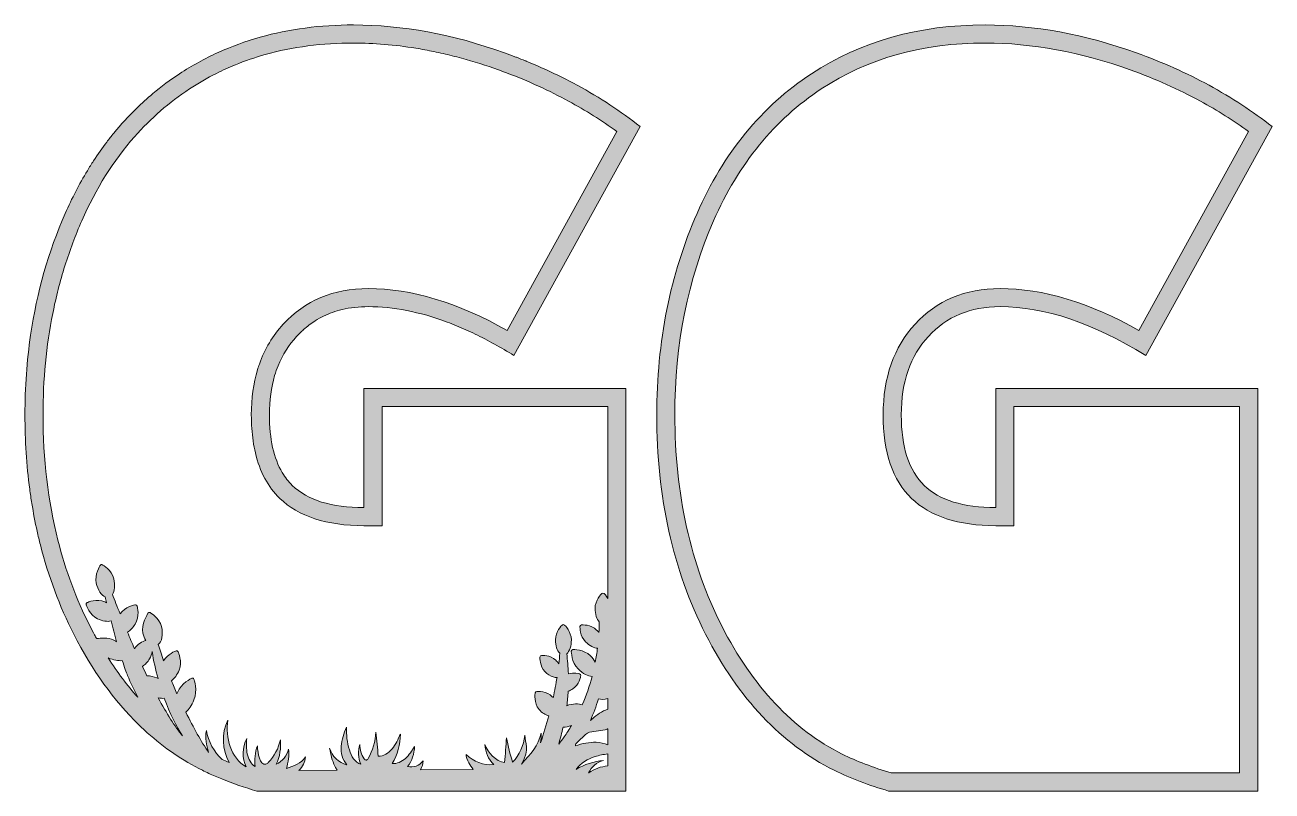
# Model space of a CAD drawing. Header units: millimetres. Extents: x 16 to 686, y -297 to -25.
# Drawn here: x 128.5 to 335.3, y -151.7 to -24.7 of the extents above; entities that cross this region are included whole.
import ezdxf

# ---------------------------------------------------------------- set-up
doc = ezdxf.new("R2010")
doc.units = ezdxf.units.MM
doc.header["$MEASUREMENT"] = 0
doc.layers.add('Layer 10', color=7, linetype='Continuous')
doc.layers.add('Layer 11', color=7, linetype='Continuous')

msp = doc.modelspace()

# ---------------------------------------------------------------- hatches: boundary and pattern name
at = {"layer": 'Layer 10'}
h = msp.add_hatch(color=2, dxfattribs=at)
h.dxf.hatch_style = 2
edge = h.paths.add_edge_path()
edge.add_spline(control_points=[(287.75, -24.71), (276.7, -24.71), (267.08, -27.41), (258.9, -32.81), (250.67, -38.21), (244.35, -45.93), (239.94, -55.95), (235.49, -66.09), (233.26, -77.22), (233.26, -89.34), (233.26, -102.95), (235.96, -115.08), (241.36, -125.71), (246.84, -136.4), (253.95, -143.92), (262.69, -148.27), (265.44, -149.64), (268.47, -150.77), (271.72, -151.71), (271.72, -151.71), (332.92, -151.71), (332.92, -151.71), (332.92, -151.71), (332.92, -84.96), (332.92, -84.96), (332.92, -84.96), (289.48, -84.96), (289.48, -84.96), (289.48, -84.96), (289.48, -104.72), (289.48, -104.72), (284.09, -104.72), (280.12, -103.49), (277.6, -101.04), (275.07, -98.59), (273.81, -94.69), (273.81, -89.34), (273.81, -83.89), (275.3, -79.56), (278.3, -76.37), (281.3, -73.06), (285.26, -71.41), (290.19, -71.41), (297.56, -71.41), (305.61, -74.11), (314.35, -79.51), (314.35, -79.51), (335.3, -41.57), (335.3, -41.57), (332.09, -39.04), (328.61, -36.75), (324.86, -34.71), (321.11, -32.67), (317.09, -30.88), (312.81, -29.34), (304.2, -26.26), (295.85, -24.71), (287.75, -24.71), (287.75, -24.71), (287.75, -24.71), (287.75, -24.71)], knot_values=[0, 0, 0, 0, 1, 1, 1, 2, 2, 2, 3, 3, 3, 4, 4, 4, 5, 5, 5, 6, 6, 6, 7, 7, 7, 8, 8, 8, 9, 9, 9, 10, 10, 10, 11, 11, 11, 12, 12, 12, 13, 13, 13, 14, 14, 14, 15, 15, 15, 16, 16, 16, 17, 17, 17, 18, 18, 18, 19, 19, 19, 20, 20, 20, 20], degree=3, periodic=1)
edge = h.paths.add_edge_path()
edge.add_spline(control_points=[(287.75, -27.71), (295.46, -27.71), (303.55, -29.21), (311.79, -32.16), (315.91, -33.64), (319.82, -35.39), (323.42, -37.35), (326.24, -38.88), (328.92, -40.57), (331.42, -42.39), (331.42, -42.39), (313.22, -75.35), (313.22, -75.35), (305.04, -70.74), (297.31, -68.41), (290.19, -68.41), (284.41, -68.41), (279.67, -70.4), (276.1, -74.33), (272.59, -78.09), (270.81, -83.14), (270.81, -89.34), (270.81, -95.51), (272.39, -100.17), (275.51, -103.19), (278.6, -106.19), (283.3, -107.72), (289.48, -107.72), (289.48, -107.72), (292.48, -107.72), (292.48, -107.72), (292.48, -107.72), (292.48, -104.72), (292.48, -104.72), (292.48, -104.72), (292.48, -87.96), (292.48, -87.96), (292.48, -87.96), (329.92, -87.96), (329.92, -87.96), (329.92, -87.96), (329.92, -148.71), (329.92, -148.71), (329.92, -148.71), (272.15, -148.71), (272.15, -148.71), (269.12, -147.81), (266.39, -146.76), (264.03, -145.59), (255.91, -141.55), (249.18, -134.4), (244.03, -124.35), (238.87, -114.19), (236.26, -102.42), (236.26, -89.34), (236.26, -77.7), (238.42, -66.87), (242.69, -57.16), (246.84, -47.72), (252.85, -40.37), (260.55, -35.32), (268.19, -30.27), (277.35, -27.71), (287.75, -27.71)], knot_values=[0, 0, 0, 0, 0.352778, 0.352778, 0.352778, 0.705556, 0.705556, 0.705556, 1.058333, 1.058333, 1.058333, 1.411111, 1.411111, 1.411111, 1.763889, 1.763889, 1.763889, 2.116667, 2.116667, 2.116667, 2.469444, 2.469444, 2.469444, 2.822222, 2.822222, 2.822222, 3.175, 3.175, 3.175, 3.527778, 3.527778, 3.527778, 3.880556, 3.880556, 3.880556, 4.233333, 4.233333, 4.233333, 4.586111, 4.586111, 4.586111, 4.938889, 4.938889, 4.938889, 5.291667, 5.291667, 5.291667, 5.644444, 5.644444, 5.644444, 5.997222, 5.997222, 5.997222, 6.35, 6.35, 6.35, 6.702778, 6.702778, 6.702778, 7.055556, 7.055556, 7.055556, 7.408333, 7.408333, 7.408333, 7.408333], degree=3, periodic=0)
edge.add_line((287.75, -27.71), (287.75, -27.71))
at = {"layer": 'Layer 11'}
h = msp.add_hatch(color=1, dxfattribs=at)
h.dxf.hatch_style = 2
edge = h.paths.add_edge_path()
edge.add_spline(control_points=[(184.71, -84.96), (184.71, -84.96), (184.71, -104.72), (184.71, -104.72), (179.32, -104.72), (175.35, -103.49), (172.83, -101.04), (172.19, -100.43), (171.64, -99.72), (171.17, -98.93), (169.74, -96.55), (169.03, -93.35), (169.03, -89.34), (169.03, -86.96), (169.32, -84.79), (169.9, -82.83), (170.06, -82.27), (170.25, -81.73), (170.46, -81.21), (171.2, -79.38), (172.22, -77.77), (173.53, -76.37), (173.72, -76.16), (173.91, -75.96), (174.11, -75.77), (174.3, -75.57), (174.5, -75.39), (174.7, -75.21), (175.31, -74.66), (175.95, -74.18), (176.63, -73.75), (177.53, -73.18), (178.49, -72.72), (179.51, -72.36), (180.02, -72.18), (180.54, -72.02), (181.08, -71.89), (182.43, -71.57), (183.88, -71.41), (185.42, -71.41), (189.56, -71.41), (193.93, -72.26), (198.5, -73.97), (199.52, -74.35), (200.55, -74.77), (201.59, -75.24), (202.11, -75.47), (202.63, -75.71), (203.15, -75.96), (205.25, -76.98), (207.4, -78.16), (209.58, -79.51), (209.58, -79.51), (230.53, -41.57), (230.53, -41.57), (227.32, -39.04), (223.83, -36.75), (220.09, -34.71), (218.4, -33.79), (216.65, -32.93), (214.85, -32.11), (214.85, -32.11), (214.85, -32.11), (214.85, -32.11), (214.85, -32.11), (214.85, -32.11), (214.85, -32.11), (214.31, -31.86), (213.76, -31.62), (213.21, -31.38), (213.2, -31.38), (213.19, -31.38), (213.19, -31.37), (212.67, -31.15), (212.14, -30.93), (211.61, -30.71), (211.57, -30.69), (211.52, -30.67), (211.47, -30.65), (210.98, -30.46), (210.5, -30.27), (210.01, -30.08), (209.92, -30.04), (209.83, -30.01), (209.74, -29.97), (209.18, -29.76), (208.61, -29.55), (208.04, -29.34), (199.43, -26.26), (191.07, -24.71), (182.98, -24.71), (177.45, -24.71), (172.28, -25.39), (167.48, -26.74), (165.07, -27.41), (162.76, -28.26), (160.53, -29.27), (158.31, -30.28), (156.17, -31.46), (154.13, -32.81), (152.58, -33.82), (151.11, -34.92), (149.7, -36.09), (148.76, -36.88), (147.85, -37.7), (146.97, -38.55), (145.66, -39.84), (144.4, -41.2), (143.22, -42.65), (142.82, -43.13), (142.44, -43.62), (142.06, -44.12), (141.3, -45.12), (140.57, -46.16), (139.87, -47.23), (139.52, -47.77), (139.17, -48.31), (138.84, -48.87), (138.17, -49.98), (137.53, -51.12), (136.91, -52.3), (136.3, -53.48), (135.72, -54.7), (135.17, -55.95), (132.39, -62.29), (130.47, -69.01), (129.43, -76.13), (128.8, -80.39), (128.49, -84.8), (128.49, -89.34), (128.49, -89.34), (128.49, -89.34), (128.49, -89.34), (128.49, -89.34), (128.49, -89.34), (128.49, -89.34), (128.49, -93.6), (128.75, -97.71), (129.28, -101.67), (129.38, -102.46), (129.5, -103.25), (129.63, -104.03), (129.88, -105.59), (130.17, -107.13), (130.51, -108.64), (130.68, -109.4), (130.86, -110.15), (131.05, -110.9), (132.38, -116.12), (134.22, -121.06), (136.58, -125.71), (139.67, -131.72), (143.27, -136.73), (147.38, -140.74), (147.84, -141.19), (148.3, -141.62), (148.77, -142.04), (150.18, -143.3), (151.65, -144.45), (153.17, -145.49), (154.7, -146.53), (156.28, -147.46), (157.92, -148.27), (158.26, -148.44), (158.61, -148.61), (158.96, -148.78), (159.67, -149.1), (160.39, -149.41), (161.13, -149.71), (162.97, -150.46), (164.92, -151.12), (166.95, -151.71), (166.95, -151.71), (228.15, -151.71), (228.15, -151.71), (228.15, -151.71), (228.15, -84.96), (228.15, -84.96), (228.15, -84.96), (228.15, -84.96), (228.15, -84.96), (228.15, -84.96), (184.71, -84.96), (184.71, -84.96), (184.71, -84.96), (184.71, -84.96), (184.71, -84.96)], knot_values=[0, 0, 0, 0, 1, 1, 1, 2, 2, 2, 3, 3, 3, 4, 4, 4, 5, 5, 5, 6, 6, 6, 7, 7, 7, 8, 8, 8, 9, 9, 9, 10, 10, 10, 11, 11, 11, 12, 12, 12, 13, 13, 13, 14, 14, 14, 15, 15, 15, 16, 16, 16, 17, 17, 17, 18, 18, 18, 19, 19, 19, 20, 20, 20, 21, 21, 21, 22, 22, 22, 23, 23, 23, 24, 24, 24, 25, 25, 25, 26, 26, 26, 27, 27, 27, 28, 28, 28, 29, 29, 29, 30, 30, 30, 31, 31, 31, 32, 32, 32, 33, 33, 33, 34, 34, 34, 35, 35, 35, 36, 36, 36, 37, 37, 37, 38, 38, 38, 39, 39, 39, 40, 40, 40, 41, 41, 41, 42, 42, 42, 43, 43, 43, 44, 44, 44, 45, 45, 45, 46, 46, 46, 47, 47, 47, 48, 48, 48, 49, 49, 49, 50, 50, 50, 51, 51, 51, 52, 52, 52, 53, 53, 53, 54, 54, 54, 55, 55, 55, 56, 56, 56, 57, 57, 57, 58, 58, 58, 59, 59, 59, 60, 60, 60, 61, 61, 61, 62, 62, 62, 62], degree=3, periodic=1)
edge = h.paths.add_edge_path()
edge.add_spline(control_points=[(133.1, -72.53), (133.64, -69.84), (134.31, -67.21), (135.11, -64.65), (135.92, -62.09), (136.85, -59.59), (137.92, -57.16), (140.25, -51.85), (143.18, -47.2), (146.66, -43.25), (149.36, -40.18), (152.41, -37.53), (155.78, -35.32), (157.21, -34.37), (158.7, -33.51), (160.24, -32.74), (161.26, -32.23), (162.31, -31.75), (163.38, -31.32), (164.98, -30.66), (166.64, -30.1), (168.34, -29.62), (172.89, -28.35), (177.78, -27.71), (182.98, -27.71), (186.35, -27.71), (189.8, -28), (193.3, -28.57), (194.3, -28.73), (195.3, -28.92), (196.31, -29.13), (197.32, -29.34), (198.33, -29.57), (199.35, -29.82), (199.85, -29.95), (200.36, -30.08), (200.87, -30.22), (202.91, -30.78), (204.96, -31.42), (207.02, -32.16), (207.03, -32.16), (207.03, -32.17), (207.03, -32.17), (207.47, -32.32), (207.91, -32.49), (208.34, -32.65), (208.34, -32.65), (208.34, -32.65), (208.34, -32.65), (211.97, -34.02), (215.44, -35.6), (218.65, -37.35), (221.47, -38.88), (224.15, -40.57), (226.65, -42.39), (226.65, -42.39), (223.12, -48.78), (223.12, -48.78), (223.12, -48.78), (223.12, -48.78), (223.12, -48.78), (223.12, -48.78), (208.45, -75.35), (208.45, -75.35), (200.27, -70.74), (192.54, -68.41), (185.42, -68.41), (179.64, -68.41), (174.9, -70.4), (171.33, -74.33), (169.57, -76.21), (168.25, -78.41), (167.36, -80.92), (167.25, -81.23), (167.15, -81.55), (167.05, -81.87), (166.38, -84.13), (166.03, -86.63), (166.03, -89.34), (166.03, -89.34), (166.03, -89.34), (166.03, -89.34), (166.03, -89.34), (166.03, -89.34), (166.03, -89.34), (166.03, -90.89), (166.13, -92.33), (166.33, -93.68), (166.43, -94.36), (166.55, -95.01), (166.7, -95.64), (167.44, -98.77), (168.79, -101.3), (170.74, -103.19), (173.83, -106.19), (178.53, -107.72), (184.71, -107.72), (184.71, -107.72), (187.71, -107.72), (187.71, -107.72), (187.71, -107.72), (187.71, -107.72), (187.71, -107.72), (187.71, -107.72), (187.71, -104.72), (187.71, -104.72), (187.71, -104.72), (187.71, -87.96), (187.71, -87.96), (187.71, -87.96), (225.15, -87.96), (225.15, -87.96), (225.15, -87.96), (225.15, -119.78), (225.15, -119.78), (224.86, -119.3), (224.55, -119), (224.53, -118.98), (224.42, -118.87), (224.25, -118.87), (224.14, -118.98), (224.09, -119.02), (223.02, -120.09), (223.03, -121.43), (223.03, -122.4), (223.31, -123.26), (223.74, -123.67), (223.71, -124.34), (223.69, -124.98), (223.67, -125.45), (223.55, -125.3), (223.43, -125.16), (223.29, -125.02), (222.35, -124.09), (220.87, -124.16), (220.8, -124.16), (220.65, -124.17), (220.54, -124.3), (220.53, -124.45), (220.53, -124.52), (220.52, -126.05), (221.46, -126.99), (222.11, -127.64), (222.86, -128.02), (223.44, -128.02), (223.34, -128.79), (223.22, -129.56), (223.07, -130.34), (222.86, -129.98), (222.58, -129.62), (222.25, -129.29), (221.15, -128.2), (219.44, -128.24), (219.37, -128.24), (219.21, -128.25), (219.09, -128.38), (219.09, -128.54), (219.09, -128.61), (219.11, -130.38), (220.21, -131.47), (221, -132.26), (221.88, -132.71), (222.55, -132.71), (222.12, -134.32), (221.57, -135.89), (220.91, -137.4), (220.41, -137.28), (219.28, -137.1), (218.35, -137.6), (218.45, -136.78), (218.52, -135.96), (218.57, -135.17), (218.84, -135.07), (219.1, -134.94), (219.35, -134.78), (220.39, -134.11), (220.65, -132.68), (220.66, -132.62), (220.69, -132.47), (220.6, -132.32), (220.46, -132.28), (220.42, -132.27), (219.5, -132), (218.61, -132.26), (218.57, -131.13), (218.48, -130.02), (218.33, -128.95), (218.81, -128.56), (219.11, -127.67), (219.1, -126.63), (219.09, -125.28), (218.01, -124.23), (217.96, -124.19), (217.85, -124.08), (217.68, -124.08), (217.57, -124.19), (217.53, -124.23), (216.45, -125.3), (216.46, -126.64), (216.47, -127.61), (216.74, -128.46), (217.17, -128.88), (217.14, -129.43), (217.09, -130.02), (217.03, -130.64), (216.88, -130.42), (216.7, -130.21), (216.5, -130.01), (215.62, -129.13), (214.21, -129.22), (214.15, -129.23), (214, -129.24), (213.89, -129.36), (213.89, -129.51), (213.88, -129.57), (213.85, -131.04), (214.73, -131.91), (215.15, -132.33), (215.63, -132.64), (216.07, -132.78), (216.31, -132.86), (216.53, -132.89), (216.73, -132.87), (216.56, -133.95), (216.34, -135.08), (216.08, -136.25), (216.04, -136.19), (215.99, -136.14), (215.94, -136.09), (215.06, -135.09), (213.43, -135.19), (213.36, -135.19), (213.23, -135.2), (213.12, -135.3), (213.1, -135.44), (213.09, -135.51), (212.85, -137.17), (213.74, -138.18), (214.22, -138.73), (214.8, -139.1), (215.35, -139.22), (214.95, -140.68), (214.5, -142.19), (213.99, -143.73), (214.06, -143.22), (214.1, -142.68), (214.1, -142.12), (213.62, -144.17), (212.37, -145.55), (210.81, -147.23), (212.34, -144.77), (211.42, -143.68), (211.37, -142.47), (211.2, -144.14), (210.48, -145.74), (209.36, -146.95), (208.93, -145.62), (208.59, -144.26), (208.34, -142.88), (208.24, -144.1), (208.14, -145.74), (208.04, -146.96), (206.59, -146.85), (205.26, -145.39), (204.78, -143.98), (204.81, -145.24), (205.34, -146.47), (206.23, -147.33), (204.57, -147.49), (202.85, -146.86), (201.66, -145.64), (201.49, -145.86), (201.96, -146.77), (202.09, -147.01), (202.32, -147.43), (202.57, -147.79), (202.84, -148.12), (202.84, -148.12), (194.06, -148.17), (194.06, -148.17), (194.35, -147.74), (194.53, -147.25), (194.52, -146.73), (193.92, -147.5), (192.88, -147.87), (191.95, -147.65), (192.67, -146.71), (193.07, -145.54), (193.09, -144.35), (192.65, -145.04), (192.2, -145.75), (191.59, -146.3), (190.99, -146.84), (190.2, -147.23), (189.39, -147.15), (190.27, -145.69), (190.74, -143.98), (190.74, -142.26), (190.36, -143.12), (189.98, -143.99), (189.38, -144.7), (188.79, -145.41), (187.95, -145.95), (187.04, -145.95), (186.98, -144.61), (186.87, -143.26), (186.69, -141.93), (186.63, -143.47), (186.18, -145), (185.4, -146.31), (185.32, -146.45), (185.2, -146.6), (185.05, -146.59), (184.93, -146.58), (184.84, -146.47), (184.76, -146.37), (184.27, -145.69), (184.02, -144.83), (184.04, -143.97), (183.66, -145.03), (183.73, -146.24), (184.21, -147.25), (183.19, -147.01), (182.61, -145.91), (182.29, -144.88), (181.93, -143.67), (181.76, -142.4), (181.8, -141.13), (181.4, -142.15), (181.01, -143.2), (180.93, -144.29), (180.86, -145.39), (181.13, -146.56), (181.88, -147.34), (180.54, -147.03), (179.4, -145.94), (179.01, -144.58), (179.21, -145.62), (179.41, -146.68), (179.89, -147.61), (180.01, -147.85), (180.14, -148.06), (180.29, -148.26), (180.29, -148.26), (173.93, -148.3), (173.93, -148.3), (174.53, -147.69), (174.95, -146.91), (175, -146.05), (174.34, -147.15), (173.03, -147.59), (171.84, -147.96), (172.18, -146.94), (172.3, -145.84), (172.21, -144.77), (171.93, -145.86), (171.17, -146.8), (170.17, -147.27), (170.75, -146.01), (170.99, -144.59), (170.86, -143.2), (170.55, -144.62), (169.84, -145.95), (168.84, -146.98), (168.72, -147.1), (168.59, -147.22), (168.44, -147.27), (167.93, -147.42), (167.53, -146.81), (167.38, -146.28), (167.18, -145.6), (167.07, -144.9), (167.04, -144.19), (166.65, -145.3), (166.52, -146.5), (166.66, -147.67), (165.96, -147.22), (165.54, -146.4), (165.36, -145.57), (165.18, -144.74), (165.22, -143.87), (165.26, -143.02), (164.52, -144.46), (164.48, -146.26), (165.16, -147.72), (163.93, -146.98), (163.01, -145.73), (162.52, -144.35), (162.02, -142.96), (161.93, -141.44), (162.13, -139.98), (161.07, -142.15), (161.18, -144.87), (162.36, -146.97), (161.96, -146.81), (161.58, -146.65), (161.2, -146.49), (159.84, -145.24), (158.89, -143.52), (158.58, -141.67), (158.34, -142.89), (158.56, -144.11), (158.93, -145.3), (157.73, -143.49), (156.44, -141.22), (155.16, -138.65), (155.66, -138.22), (156.16, -137.48), (156.52, -136.6), (157.17, -135.01), (156.55, -133.25), (156.52, -133.18), (156.49, -133.1), (156.44, -133.04), (156.37, -133.01), (156.29, -132.98), (156.21, -132.98), (156.14, -133.01), (156.07, -133.04), (154.42, -133.81), (153.77, -135.4), (153.75, -135.46), (153.72, -135.52), (153.7, -135.58), (153.37, -134.85), (153.06, -134.13), (152.77, -133.43), (153.27, -133.09), (153.74, -132.44), (154.07, -131.65), (154.63, -130.28), (153.92, -128.7), (153.89, -128.63), (153.83, -128.5), (153.68, -128.43), (153.54, -128.48), (153.48, -128.5), (152.14, -128.99), (151.48, -130.12), (151.13, -129.14), (150.84, -128.23), (150.6, -127.4), (151.21, -126.98), (151.44, -125.8), (151.13, -124.46), (150.79, -123.01), (149.31, -122.18), (149.25, -122.14), (149.12, -122.07), (148.96, -122.11), (148.88, -122.24), (148.83, -122.32), (147.72, -124.12), (148.06, -125.56), (148.16, -126), (148.33, -126.39), (148.55, -126.73), (147.98, -126.92), (147.16, -127.32), (146.68, -128.08), (146.67, -128.09), (146.67, -128.1), (146.66, -128.11), (146.27, -127.23), (145.88, -126.31), (145.49, -125.38), (145.95, -125.09), (146.4, -124.62), (146.76, -124.06), (147.55, -122.81), (147.13, -121.13), (147.11, -121.05), (147.08, -120.91), (146.94, -120.81), (146.8, -120.84), (146.73, -120.85), (145.06, -121.12), (144.27, -122.36), (143.77, -121.12), (143.35, -120.01), (143.01, -119.13), (143.38, -118.57), (143.47, -117.57), (143.22, -116.53), (142.89, -115.08), (141.41, -114.24), (141.34, -114.21), (141.22, -114.13), (141.06, -114.17), (140.97, -114.3), (140.93, -114.36), (139.99, -115.8), (140.32, -117.25), (140.59, -118.39), (141.17, -119.27), (141.8, -119.54), (141.87, -119.84), (141.94, -120.17), (142.01, -120.5), (141.92, -120.45), (141.83, -120.4), (141.73, -120.35), (140.41, -119.74), (138.87, -120.44), (138.81, -120.47), (138.67, -120.53), (138.61, -120.69), (138.65, -120.83), (138.67, -120.9), (139.2, -122.56), (140.51, -123.17), (141.33, -123.54), (142.15, -123.67), (142.76, -123.52), (143.05, -124.64), (143.37, -125.81), (143.69, -126.95), (143.54, -126.86), (143.39, -126.79), (143.23, -126.71), (142.18, -126.23), (141.06, -126.32), (140.39, -126.45), (140.27, -126.24), (140.16, -126.03), (140.04, -125.83), (139.78, -125.34), (139.52, -124.85), (139.26, -124.35), (137, -119.91), (135.23, -115.15), (133.96, -110.12), (132.32, -103.64), (131.49, -96.7), (131.49, -89.34), (131.49, -83.52), (132.03, -77.9), (133.1, -72.53)], knot_values=[0, 0, 0, 0, 1, 1, 1, 2, 2, 2, 3, 3, 3, 4, 4, 4, 5, 5, 5, 6, 6, 6, 7, 7, 7, 8, 8, 8, 9, 9, 9, 10, 10, 10, 11, 11, 11, 12, 12, 12, 13, 13, 13, 14, 14, 14, 15, 15, 15, 16, 16, 16, 17, 17, 17, 18, 18, 18, 19, 19, 19, 20, 20, 20, 21, 21, 21, 22, 22, 22, 23, 23, 23, 24, 24, 24, 25, 25, 25, 26, 26, 26, 27, 27, 27, 28, 28, 28, 29, 29, 29, 30, 30, 30, 31, 31, 31, 32, 32, 32, 33, 33, 33, 34, 34, 34, 35, 35, 35, 36, 36, 36, 37, 37, 37, 38, 38, 38, 39, 39, 39, 40, 40, 40, 41, 41, 41, 42, 42, 42, 43, 43, 43, 44, 44, 44, 45, 45, 45, 46, 46, 46, 47, 47, 47, 48, 48, 48, 49, 49, 49, 50, 50, 50, 51, 51, 51, 52, 52, 52, 53, 53, 53, 54, 54, 54, 55, 55, 55, 56, 56, 56, 57, 57, 57, 58, 58, 58, 59, 59, 59, 60, 60, 60, 61, 61, 61, 62, 62, 62, 63, 63, 63, 64, 64, 64, 65, 65, 65, 66, 66, 66, 67, 67, 67, 68, 68, 68, 69, 69, 69, 70, 70, 70, 71, 71, 71, 72, 72, 72, 73, 73, 73, 74, 74, 74, 75, 75, 75, 76, 76, 76, 77, 77, 77, 78, 78, 78, 79, 79, 79, 80, 80, 80, 81, 81, 81, 82, 82, 82, 83, 83, 83, 84, 84, 84, 85, 85, 85, 86, 86, 86, 87, 87, 87, 88, 88, 88, 89, 89, 89, 90, 90, 90, 91, 91, 91, 92, 92, 92, 93, 93, 93, 94, 94, 94, 95, 95, 95, 96, 96, 96, 97, 97, 97, 98, 98, 98, 99, 99, 99, 100, 100, 100, 101, 101, 101, 102, 102, 102, 103, 103, 103, 104, 104, 104, 105, 105, 105, 106, 106, 106, 107, 107, 107, 108, 108, 108, 109, 109, 109, 110, 110, 110, 111, 111, 111, 112, 112, 112, 113, 113, 113, 114, 114, 114, 115, 115, 115, 116, 116, 116, 117, 117, 117, 118, 118, 118, 119, 119, 119, 120, 120, 120, 121, 121, 121, 122, 122, 122, 123, 123, 123, 124, 124, 124, 125, 125, 125, 126, 126, 126, 127, 127, 127, 128, 128, 128, 129, 129, 129, 130, 130, 130, 131, 131, 131, 132, 132, 132, 133, 133, 133, 134, 134, 134, 135, 135, 135, 136, 136, 136, 137, 137, 137, 138, 138, 138, 139, 139, 139, 140, 140, 140, 141, 141, 141, 142, 142, 142, 143, 143, 143, 144, 144, 144, 145, 145, 145, 146, 146, 146, 147, 147, 147, 148, 148, 148, 149, 149, 149, 150, 150, 150, 151, 151, 151, 152, 152, 152, 153, 153, 153, 154, 154, 154, 155, 155, 155, 156, 156, 156, 157, 157, 157, 158, 158, 158, 159, 159, 159, 160, 160, 160, 161, 161, 161, 162, 162, 162, 163, 163, 163, 164, 164, 164, 165, 165, 165, 166, 166, 166, 167, 167, 167, 168, 168, 168, 169, 169, 169, 170, 170, 170, 171, 171, 171, 172, 172, 172, 173, 173, 173, 174, 174, 174, 175, 175, 175, 176, 176, 176, 177, 177, 177, 178, 178, 178, 179, 179, 179, 179], degree=3, periodic=1)
edge = h.paths.add_edge_path()
edge.add_spline(control_points=[(217, -143.94), (217.28, -143), (217.53, -142.06), (217.74, -141.11), (218.16, -141.14), (218.64, -141.05), (219.13, -140.84), (218.73, -141.51), (218.32, -142.15), (217.9, -142.74), (217.62, -143.13), (217.32, -143.53), (217, -143.94)], knot_values=[0, 0, 0, 0, 1, 1, 1, 2, 2, 2, 3, 3, 3, 4, 4, 4, 4], degree=3, periodic=1)
edge = h.paths.add_edge_path()
edge.add_spline(control_points=[(225.15, -136.38), (225.15, -136.38), (225.15, -138.16), (225.15, -138.16), (224.16, -138.46), (223.37, -139.05), (222.58, -139.74), (222.58, -139.73), (222.58, -139.73), (222.58, -139.72), (222.55, -139.75), (222.52, -139.78), (222.49, -139.81), (222.41, -139.88), (222.34, -139.94), (222.26, -140.01), (222.77, -138.87), (223.22, -137.67), (223.59, -136.44), (224.02, -136.56), (224.57, -136.53), (225.15, -136.38)], knot_values=[0, 0, 0, 0, 1, 1, 1, 2, 2, 2, 3, 3, 3, 4, 4, 4, 5, 5, 5, 6, 6, 6, 7, 7, 7, 7], degree=3, periodic=1)
edge = h.paths.add_edge_path()
edge.add_spline(control_points=[(225.05, -141.44), (225.08, -141.43), (225.12, -141.41), (225.15, -141.4), (225.15, -141.4), (225.15, -144.07), (225.15, -144.07), (224.55, -143.81), (223.89, -143.66), (223.24, -143.63), (222.06, -143.58), (220.9, -143.85), (219.77, -144.21), (219.76, -144.09), (219.79, -143.97), (219.87, -143.88), (219.92, -143.84), (220.75, -143), (220.87, -142.88), (221.22, -142.5), (221.62, -142.16), (222.11, -141.97), (223.09, -141.78), (224.1, -141.75), (225.05, -141.44)], knot_values=[0, 0, 0, 0, 1, 1, 1, 2, 2, 2, 3, 3, 3, 4, 4, 4, 5, 5, 5, 6, 6, 6, 7, 7, 7, 8, 8, 8, 8], degree=3, periodic=1)
edge = h.paths.add_edge_path()
edge.add_spline(control_points=[(219.89, -148.12), (220.63, -147.07), (221.81, -146.39), (223.03, -146), (223.72, -145.78), (224.43, -145.65), (225.15, -145.56), (225.15, -145.56), (225.15, -147.55), (225.15, -147.55), (224.02, -147.64), (222.91, -148.04), (222, -148.71), (222, -148.71), (221.95, -148.71), (221.95, -148.71), (222.42, -147.7), (223.35, -146.92), (224.43, -146.64), (222.84, -146.79), (221.27, -147.3), (219.89, -148.12)], knot_values=[0, 0, 0, 0, 1, 1, 1, 2, 2, 2, 3, 3, 3, 4, 4, 4, 5, 5, 5, 6, 6, 6, 7, 7, 7, 7], degree=3, periodic=1)
edge = h.paths.add_edge_path()
edge.add_spline(control_points=[(147.2, -136.17), (145.46, -134.21), (143.82, -132.03), (142.29, -129.65), (143.16, -130), (144.01, -130.16), (144.63, -130.08), (144.99, -131.19), (145.29, -132.05), (145.51, -132.56), (146.03, -133.81), (146.6, -135.01), (147.2, -136.17), (147.2, -136.17), (147.2, -136.17), (147.2, -136.17)], knot_values=[0, 0, 0, 0, 1, 1, 1, 2, 2, 2, 3, 3, 3, 4, 4, 4, 5, 5, 5, 5], degree=3, periodic=1)
edge = h.paths.add_edge_path()
edge.add_spline(control_points=[(147.98, -131.04), (148.41, -130.75), (148.83, -130.31), (149.17, -129.77), (149.4, -129.41), (149.53, -129), (149.6, -128.6), (149.8, -130.16), (150.15, -131.57), (150.56, -133.05), (150.49, -133.02), (150.42, -132.99), (150.36, -132.96), (149.87, -132.73), (149.32, -132.61), (148.72, -132.6), (148.47, -132.08), (148.22, -131.56), (147.98, -131.04)], knot_values=[0, 0, 0, 0, 1, 1, 1, 2, 2, 2, 3, 3, 3, 4, 4, 4, 5, 5, 5, 6, 6, 6, 6], degree=3, periodic=1)
edge = h.paths.add_edge_path()
edge.add_spline(control_points=[(150.58, -136.25), (150.95, -136.33), (151.29, -136.36), (151.58, -136.34), (152.51, -138.87), (153.61, -140.96), (154.61, -142.58), (153.34, -140.97), (151.99, -138.86), (150.58, -136.25)], knot_values=[0, 0, 0, 0, 1, 1, 1, 2, 2, 2, 3, 3, 3, 3], degree=3, periodic=1)

# ---------------------------------------------------------------- linework, layer by layer
at = {"layer": 'Layer 10', "lineweight": 0}
for points, knots in [([(287.75, -24.71), (276.7, -24.71), (267.08, -27.41), (258.9, -32.81), (250.67, -38.21), (244.35, -45.93), (239.94, -55.95), (235.49, -66.09), (233.26, -77.22), (233.26, -89.34), (233.26, -102.95), (235.96, -115.08), (241.36, -125.71), (246.84, -136.4), (253.95, -143.92), (262.69, -148.27), (265.44, -149.64), (268.47, -150.77), (271.72, -151.71), (271.72, -151.71), (332.92, -151.71), (332.92, -151.71), (332.92, -151.71), (332.92, -84.96), (332.92, -84.96), (332.92, -84.96), (289.48, -84.96), (289.48, -84.96), (289.48, -84.96), (289.48, -104.72), (289.48, -104.72), (284.09, -104.72), (280.12, -103.49), (277.6, -101.04), (275.07, -98.59), (273.81, -94.69), (273.81, -89.34), (273.81, -83.89), (275.3, -79.56), (278.3, -76.37), (281.3, -73.06), (285.26, -71.41), (290.19, -71.41), (297.56, -71.41), (305.61, -74.11), (314.35, -79.51), (314.35, -79.51), (335.3, -41.57), (335.3, -41.57), (332.09, -39.04), (328.61, -36.75), (324.86, -34.71), (321.11, -32.67), (317.09, -30.88), (312.81, -29.34), (304.2, -26.26), (295.85, -24.71), (287.75, -24.71), (287.75, -24.71), (287.75, -24.71), (287.75, -24.71)], [0, 0, 0, 0, 1, 1, 1, 2, 2, 2, 3, 3, 3, 4, 4, 4, 5, 5, 5, 6, 6, 6, 7, 7, 7, 8, 8, 8, 9, 9, 9, 10, 10, 10, 11, 11, 11, 12, 12, 12, 13, 13, 13, 14, 14, 14, 15, 15, 15, 16, 16, 16, 17, 17, 17, 18, 18, 18, 19, 19, 19, 20, 20, 20, 20]), ([(287.75, -27.71), (295.46, -27.71), (303.55, -29.21), (311.79, -32.16), (315.91, -33.64), (319.82, -35.39), (323.42, -37.35), (326.24, -38.88), (328.92, -40.57), (331.42, -42.39), (331.42, -42.39), (313.22, -75.35), (313.22, -75.35), (305.04, -70.74), (297.31, -68.41), (290.19, -68.41), (284.41, -68.41), (279.67, -70.4), (276.1, -74.33), (272.59, -78.09), (270.81, -83.14), (270.81, -89.34), (270.81, -95.51), (272.39, -100.17), (275.51, -103.19), (278.6, -106.19), (283.3, -107.72), (289.48, -107.72), (289.48, -107.72), (292.48, -107.72), (292.48, -107.72), (292.48, -107.72), (292.48, -104.72), (292.48, -104.72), (292.48, -104.72), (292.48, -87.96), (292.48, -87.96), (292.48, -87.96), (329.92, -87.96), (329.92, -87.96), (329.92, -87.96), (329.92, -148.71), (329.92, -148.71), (329.92, -148.71), (272.15, -148.71), (272.15, -148.71), (269.12, -147.81), (266.39, -146.76), (264.03, -145.59), (255.91, -141.55), (249.18, -134.4), (244.03, -124.35), (238.87, -114.19), (236.26, -102.42), (236.26, -89.34), (236.26, -77.7), (238.42, -66.87), (242.69, -57.16), (246.84, -47.72), (252.85, -40.37), (260.55, -35.32), (268.19, -30.27), (277.35, -27.71), (287.75, -27.71)], [0, 0, 0, 0, 1, 1, 1, 2, 2, 2, 3, 3, 3, 4, 4, 4, 5, 5, 5, 6, 6, 6, 7, 7, 7, 8, 8, 8, 9, 9, 9, 10, 10, 10, 11, 11, 11, 12, 12, 12, 13, 13, 13, 14, 14, 14, 15, 15, 15, 16, 16, 16, 17, 17, 17, 18, 18, 18, 19, 19, 19, 20, 20, 20, 21, 21, 21, 21])]:
    msp.add_open_spline(points, degree=3, knots=knots, dxfattribs=at)
at = {"layer": 'Layer 11', "lineweight": 0}
for points, knots in [([(184.71, -84.96), (184.71, -84.96), (184.71, -104.72), (184.71, -104.72), (179.32, -104.72), (175.35, -103.49), (172.83, -101.04), (172.19, -100.43), (171.64, -99.72), (171.17, -98.93), (169.74, -96.55), (169.03, -93.35), (169.03, -89.34), (169.03, -86.96), (169.32, -84.79), (169.9, -82.83), (170.06, -82.27), (170.25, -81.73), (170.46, -81.21), (171.2, -79.38), (172.22, -77.77), (173.53, -76.37), (173.72, -76.16), (173.91, -75.96), (174.11, -75.77), (174.3, -75.57), (174.5, -75.39), (174.7, -75.21), (175.31, -74.66), (175.95, -74.18), (176.63, -73.75), (177.53, -73.18), (178.49, -72.72), (179.51, -72.36), (180.02, -72.18), (180.54, -72.02), (181.08, -71.89), (182.43, -71.57), (183.88, -71.41), (185.42, -71.41), (189.56, -71.41), (193.93, -72.26), (198.5, -73.97), (199.52, -74.35), (200.55, -74.77), (201.59, -75.24), (202.11, -75.47), (202.63, -75.71), (203.15, -75.96), (205.25, -76.98), (207.4, -78.16), (209.58, -79.51), (209.58, -79.51), (230.53, -41.57), (230.53, -41.57), (227.32, -39.04), (223.83, -36.75), (220.09, -34.71), (218.4, -33.79), (216.65, -32.93), (214.85, -32.11), (214.85, -32.11), (214.85, -32.11), (214.85, -32.11), (214.85, -32.11), (214.85, -32.11), (214.85, -32.11), (214.31, -31.86), (213.76, -31.62), (213.21, -31.38), (213.2, -31.38), (213.19, -31.38), (213.19, -31.37), (212.67, -31.15), (212.14, -30.93), (211.61, -30.71), (211.57, -30.69), (211.52, -30.67), (211.47, -30.65), (210.98, -30.46), (210.5, -30.27), (210.01, -30.08), (209.92, -30.04), (209.83, -30.01), (209.74, -29.97), (209.18, -29.76), (208.61, -29.55), (208.04, -29.34), (199.43, -26.26), (191.07, -24.71), (182.98, -24.71), (177.45, -24.71), (172.28, -25.39), (167.48, -26.74), (165.07, -27.41), (162.76, -28.26), (160.53, -29.27), (158.31, -30.28), (156.17, -31.46), (154.13, -32.81), (152.58, -33.82), (151.11, -34.92), (149.7, -36.09), (148.76, -36.88), (147.85, -37.7), (146.97, -38.55), (145.66, -39.84), (144.4, -41.2), (143.22, -42.65), (142.82, -43.13), (142.44, -43.62), (142.06, -44.12), (141.3, -45.12), (140.57, -46.16), (139.87, -47.23), (139.52, -47.77), (139.17, -48.31), (138.84, -48.87), (138.17, -49.98), (137.53, -51.12), (136.91, -52.3), (136.3, -53.48), (135.72, -54.7), (135.17, -55.95), (132.39, -62.29), (130.47, -69.01), (129.43, -76.13), (128.8, -80.39), (128.49, -84.8), (128.49, -89.34), (128.49, -89.34), (128.49, -89.34), (128.49, -89.34), (128.49, -89.34), (128.49, -89.34), (128.49, -89.34), (128.49, -93.6), (128.75, -97.71), (129.28, -101.67), (129.38, -102.46), (129.5, -103.25), (129.63, -104.03), (129.88, -105.59), (130.17, -107.13), (130.51, -108.64), (130.68, -109.4), (130.86, -110.15), (131.05, -110.9), (132.38, -116.12), (134.22, -121.06), (136.58, -125.71), (139.67, -131.72), (143.27, -136.73), (147.38, -140.74), (147.84, -141.19), (148.3, -141.62), (148.77, -142.04), (150.18, -143.3), (151.65, -144.45), (153.17, -145.49), (154.7, -146.53), (156.28, -147.46), (157.92, -148.27), (158.26, -148.44), (158.61, -148.61), (158.96, -148.78), (159.67, -149.1), (160.39, -149.41), (161.13, -149.71), (162.97, -150.46), (164.92, -151.12), (166.95, -151.71), (166.95, -151.71), (228.15, -151.71), (228.15, -151.71), (228.15, -151.71), (228.15, -84.96), (228.15, -84.96), (228.15, -84.96), (228.15, -84.96), (228.15, -84.96), (228.15, -84.96), (184.71, -84.96), (184.71, -84.96), (184.71, -84.96), (184.71, -84.96), (184.71, -84.96)], [0, 0, 0, 0, 1, 1, 1, 2, 2, 2, 3, 3, 3, 4, 4, 4, 5, 5, 5, 6, 6, 6, 7, 7, 7, 8, 8, 8, 9, 9, 9, 10, 10, 10, 11, 11, 11, 12, 12, 12, 13, 13, 13, 14, 14, 14, 15, 15, 15, 16, 16, 16, 17, 17, 17, 18, 18, 18, 19, 19, 19, 20, 20, 20, 21, 21, 21, 22, 22, 22, 23, 23, 23, 24, 24, 24, 25, 25, 25, 26, 26, 26, 27, 27, 27, 28, 28, 28, 29, 29, 29, 30, 30, 30, 31, 31, 31, 32, 32, 32, 33, 33, 33, 34, 34, 34, 35, 35, 35, 36, 36, 36, 37, 37, 37, 38, 38, 38, 39, 39, 39, 40, 40, 40, 41, 41, 41, 42, 42, 42, 43, 43, 43, 44, 44, 44, 45, 45, 45, 46, 46, 46, 47, 47, 47, 48, 48, 48, 49, 49, 49, 50, 50, 50, 51, 51, 51, 52, 52, 52, 53, 53, 53, 54, 54, 54, 55, 55, 55, 56, 56, 56, 57, 57, 57, 58, 58, 58, 59, 59, 59, 60, 60, 60, 61, 61, 61, 62, 62, 62, 62]), ([(133.1, -72.53), (133.64, -69.84), (134.31, -67.21), (135.11, -64.65), (135.92, -62.09), (136.85, -59.59), (137.92, -57.16), (140.25, -51.85), (143.18, -47.2), (146.66, -43.25), (149.36, -40.18), (152.41, -37.53), (155.78, -35.32), (157.21, -34.37), (158.7, -33.51), (160.24, -32.74), (161.26, -32.23), (162.31, -31.75), (163.38, -31.32), (164.98, -30.66), (166.64, -30.1), (168.34, -29.62), (172.89, -28.35), (177.78, -27.71), (182.98, -27.71), (186.35, -27.71), (189.8, -28), (193.3, -28.57), (194.3, -28.73), (195.3, -28.92), (196.31, -29.13), (197.32, -29.34), (198.33, -29.57), (199.35, -29.82), (199.85, -29.95), (200.36, -30.08), (200.87, -30.22), (202.91, -30.78), (204.96, -31.42), (207.02, -32.16), (207.03, -32.16), (207.03, -32.17), (207.03, -32.17), (207.47, -32.32), (207.91, -32.49), (208.34, -32.65), (208.34, -32.65), (208.34, -32.65), (208.34, -32.65), (211.97, -34.02), (215.44, -35.6), (218.65, -37.35), (221.47, -38.88), (224.15, -40.57), (226.65, -42.39), (226.65, -42.39), (223.12, -48.78), (223.12, -48.78), (223.12, -48.78), (223.12, -48.78), (223.12, -48.78), (223.12, -48.78), (208.45, -75.35), (208.45, -75.35), (200.27, -70.74), (192.54, -68.41), (185.42, -68.41), (179.64, -68.41), (174.9, -70.4), (171.33, -74.33), (169.57, -76.21), (168.25, -78.41), (167.36, -80.92), (167.25, -81.23), (167.15, -81.55), (167.05, -81.87), (166.38, -84.13), (166.03, -86.63), (166.03, -89.34), (166.03, -89.34), (166.03, -89.34), (166.03, -89.34), (166.03, -89.34), (166.03, -89.34), (166.03, -89.34), (166.03, -90.89), (166.13, -92.33), (166.33, -93.68), (166.43, -94.36), (166.55, -95.01), (166.7, -95.64), (167.44, -98.77), (168.79, -101.3), (170.74, -103.19), (173.83, -106.19), (178.53, -107.72), (184.71, -107.72), (184.71, -107.72), (187.71, -107.72), (187.71, -107.72), (187.71, -107.72), (187.71, -107.72), (187.71, -107.72), (187.71, -107.72), (187.71, -104.72), (187.71, -104.72), (187.71, -104.72), (187.71, -87.96), (187.71, -87.96), (187.71, -87.96), (225.15, -87.96), (225.15, -87.96), (225.15, -87.96), (225.15, -119.78), (225.15, -119.78), (224.86, -119.3), (224.55, -119), (224.53, -118.98), (224.42, -118.87), (224.25, -118.87), (224.14, -118.98), (224.09, -119.02), (223.02, -120.09), (223.03, -121.43), (223.03, -122.4), (223.31, -123.26), (223.74, -123.67), (223.71, -124.34), (223.69, -124.98), (223.67, -125.45), (223.55, -125.3), (223.43, -125.16), (223.29, -125.02), (222.35, -124.09), (220.87, -124.16), (220.8, -124.16), (220.65, -124.17), (220.54, -124.3), (220.53, -124.45), (220.53, -124.52), (220.52, -126.05), (221.46, -126.99), (222.11, -127.64), (222.86, -128.02), (223.44, -128.02), (223.34, -128.79), (223.22, -129.56), (223.07, -130.34), (222.86, -129.98), (222.58, -129.62), (222.25, -129.29), (221.15, -128.2), (219.44, -128.24), (219.37, -128.24), (219.21, -128.25), (219.09, -128.38), (219.09, -128.54), (219.09, -128.61), (219.11, -130.38), (220.21, -131.47), (221, -132.26), (221.88, -132.71), (222.55, -132.71), (222.12, -134.32), (221.57, -135.89), (220.91, -137.4), (220.41, -137.28), (219.28, -137.1), (218.35, -137.6), (218.45, -136.78), (218.52, -135.96), (218.57, -135.17), (218.84, -135.07), (219.1, -134.94), (219.35, -134.78), (220.39, -134.11), (220.65, -132.68), (220.66, -132.62), (220.69, -132.47), (220.6, -132.32), (220.46, -132.28), (220.42, -132.27), (219.5, -132), (218.61, -132.26), (218.57, -131.13), (218.48, -130.02), (218.33, -128.95), (218.81, -128.56), (219.11, -127.67), (219.1, -126.63), (219.09, -125.28), (218.01, -124.23), (217.96, -124.19), (217.85, -124.08), (217.68, -124.08), (217.57, -124.19), (217.53, -124.23), (216.45, -125.3), (216.46, -126.64), (216.47, -127.61), (216.74, -128.46), (217.17, -128.88), (217.14, -129.43), (217.09, -130.02), (217.03, -130.64), (216.88, -130.42), (216.7, -130.21), (216.5, -130.01), (215.62, -129.13), (214.21, -129.22), (214.15, -129.23), (214, -129.24), (213.89, -129.36), (213.89, -129.51), (213.88, -129.57), (213.85, -131.04), (214.73, -131.91), (215.15, -132.33), (215.63, -132.64), (216.07, -132.78), (216.31, -132.86), (216.53, -132.89), (216.73, -132.87), (216.56, -133.95), (216.34, -135.08), (216.08, -136.25), (216.04, -136.19), (215.99, -136.14), (215.94, -136.09), (215.06, -135.09), (213.43, -135.19), (213.36, -135.19), (213.23, -135.2), (213.12, -135.3), (213.1, -135.44), (213.09, -135.51), (212.85, -137.17), (213.74, -138.18), (214.22, -138.73), (214.8, -139.1), (215.35, -139.22), (214.95, -140.68), (214.5, -142.19), (213.99, -143.73), (214.06, -143.22), (214.1, -142.68), (214.1, -142.12), (213.62, -144.17), (212.37, -145.55), (210.81, -147.23), (212.34, -144.77), (211.42, -143.68), (211.37, -142.47), (211.2, -144.14), (210.48, -145.74), (209.36, -146.95), (208.93, -145.62), (208.59, -144.26), (208.34, -142.88), (208.24, -144.1), (208.14, -145.74), (208.04, -146.96), (206.59, -146.85), (205.26, -145.39), (204.78, -143.98), (204.81, -145.24), (205.34, -146.47), (206.23, -147.33), (204.57, -147.49), (202.85, -146.86), (201.66, -145.64), (201.49, -145.86), (201.96, -146.77), (202.09, -147.01), (202.32, -147.43), (202.57, -147.79), (202.84, -148.12), (202.84, -148.12), (194.06, -148.17), (194.06, -148.17), (194.35, -147.74), (194.53, -147.25), (194.52, -146.73), (193.92, -147.5), (192.88, -147.87), (191.95, -147.65), (192.67, -146.71), (193.07, -145.54), (193.09, -144.35), (192.65, -145.04), (192.2, -145.75), (191.59, -146.3), (190.99, -146.84), (190.2, -147.23), (189.39, -147.15), (190.27, -145.69), (190.74, -143.98), (190.74, -142.26), (190.36, -143.12), (189.98, -143.99), (189.38, -144.7), (188.79, -145.41), (187.95, -145.95), (187.04, -145.95), (186.98, -144.61), (186.87, -143.26), (186.69, -141.93), (186.63, -143.47), (186.18, -145), (185.4, -146.31), (185.32, -146.45), (185.2, -146.6), (185.05, -146.59), (184.93, -146.58), (184.84, -146.47), (184.76, -146.37), (184.27, -145.69), (184.02, -144.83), (184.04, -143.97), (183.66, -145.03), (183.73, -146.24), (184.21, -147.25), (183.19, -147.01), (182.61, -145.91), (182.29, -144.88), (181.93, -143.67), (181.76, -142.4), (181.8, -141.13), (181.4, -142.15), (181.01, -143.2), (180.93, -144.29), (180.86, -145.39), (181.13, -146.56), (181.88, -147.34), (180.54, -147.03), (179.4, -145.94), (179.01, -144.58), (179.21, -145.62), (179.41, -146.68), (179.89, -147.61), (180.01, -147.85), (180.14, -148.06), (180.29, -148.26), (180.29, -148.26), (173.93, -148.3), (173.93, -148.3), (174.53, -147.69), (174.95, -146.91), (175, -146.05), (174.34, -147.15), (173.03, -147.59), (171.84, -147.96), (172.18, -146.94), (172.3, -145.84), (172.21, -144.77), (171.93, -145.86), (171.17, -146.8), (170.17, -147.27), (170.75, -146.01), (170.99, -144.59), (170.86, -143.2), (170.55, -144.62), (169.84, -145.95), (168.84, -146.98), (168.72, -147.1), (168.59, -147.22), (168.44, -147.27), (167.93, -147.42), (167.53, -146.81), (167.38, -146.28), (167.18, -145.6), (167.07, -144.9), (167.04, -144.19), (166.65, -145.3), (166.52, -146.5), (166.66, -147.67), (165.96, -147.22), (165.54, -146.4), (165.36, -145.57), (165.18, -144.74), (165.22, -143.87), (165.26, -143.02), (164.52, -144.46), (164.48, -146.26), (165.16, -147.72), (163.93, -146.98), (163.01, -145.73), (162.52, -144.35), (162.02, -142.96), (161.93, -141.44), (162.13, -139.98), (161.07, -142.15), (161.18, -144.87), (162.36, -146.97), (161.96, -146.81), (161.58, -146.65), (161.2, -146.49), (159.84, -145.24), (158.89, -143.52), (158.58, -141.67), (158.34, -142.89), (158.56, -144.11), (158.93, -145.3), (157.73, -143.49), (156.44, -141.22), (155.16, -138.65), (155.66, -138.22), (156.16, -137.48), (156.52, -136.6), (157.17, -135.01), (156.55, -133.25), (156.52, -133.18), (156.49, -133.1), (156.44, -133.04), (156.37, -133.01), (156.29, -132.98), (156.21, -132.98), (156.14, -133.01), (156.07, -133.04), (154.42, -133.81), (153.77, -135.4), (153.75, -135.46), (153.72, -135.52), (153.7, -135.58), (153.37, -134.85), (153.06, -134.13), (152.77, -133.43), (153.27, -133.09), (153.74, -132.44), (154.07, -131.65), (154.63, -130.28), (153.92, -128.7), (153.89, -128.63), (153.83, -128.5), (153.68, -128.43), (153.54, -128.48), (153.48, -128.5), (152.14, -128.99), (151.48, -130.12), (151.13, -129.14), (150.84, -128.23), (150.6, -127.4), (151.21, -126.98), (151.44, -125.8), (151.13, -124.46), (150.79, -123.01), (149.31, -122.18), (149.25, -122.14), (149.12, -122.07), (148.96, -122.11), (148.88, -122.24), (148.83, -122.32), (147.72, -124.12), (148.06, -125.56), (148.16, -126), (148.33, -126.39), (148.55, -126.73), (147.98, -126.92), (147.16, -127.32), (146.68, -128.08), (146.67, -128.09), (146.67, -128.1), (146.66, -128.11), (146.27, -127.23), (145.88, -126.31), (145.49, -125.38), (145.95, -125.09), (146.4, -124.62), (146.76, -124.06), (147.55, -122.81), (147.13, -121.13), (147.11, -121.05), (147.08, -120.91), (146.94, -120.81), (146.8, -120.84), (146.73, -120.85), (145.06, -121.12), (144.27, -122.36), (143.77, -121.12), (143.35, -120.01), (143.01, -119.13), (143.38, -118.57), (143.47, -117.57), (143.22, -116.53), (142.89, -115.08), (141.41, -114.24), (141.34, -114.21), (141.22, -114.13), (141.06, -114.17), (140.97, -114.3), (140.93, -114.36), (139.99, -115.8), (140.32, -117.25), (140.59, -118.39), (141.17, -119.27), (141.8, -119.54), (141.87, -119.84), (141.94, -120.17), (142.01, -120.5), (141.92, -120.45), (141.83, -120.4), (141.73, -120.35), (140.41, -119.74), (138.87, -120.44), (138.81, -120.47), (138.67, -120.53), (138.61, -120.69), (138.65, -120.83), (138.67, -120.9), (139.2, -122.56), (140.51, -123.17), (141.33, -123.54), (142.15, -123.67), (142.76, -123.52), (143.05, -124.64), (143.37, -125.81), (143.69, -126.95), (143.54, -126.86), (143.39, -126.79), (143.23, -126.71), (142.18, -126.23), (141.06, -126.32), (140.39, -126.45), (140.27, -126.24), (140.16, -126.03), (140.04, -125.83), (139.78, -125.34), (139.52, -124.85), (139.26, -124.35), (137, -119.91), (135.23, -115.15), (133.96, -110.12), (132.32, -103.64), (131.49, -96.7), (131.49, -89.34), (131.49, -83.52), (132.03, -77.9), (133.1, -72.53)], [0, 0, 0, 0, 1, 1, 1, 2, 2, 2, 3, 3, 3, 4, 4, 4, 5, 5, 5, 6, 6, 6, 7, 7, 7, 8, 8, 8, 9, 9, 9, 10, 10, 10, 11, 11, 11, 12, 12, 12, 13, 13, 13, 14, 14, 14, 15, 15, 15, 16, 16, 16, 17, 17, 17, 18, 18, 18, 19, 19, 19, 20, 20, 20, 21, 21, 21, 22, 22, 22, 23, 23, 23, 24, 24, 24, 25, 25, 25, 26, 26, 26, 27, 27, 27, 28, 28, 28, 29, 29, 29, 30, 30, 30, 31, 31, 31, 32, 32, 32, 33, 33, 33, 34, 34, 34, 35, 35, 35, 36, 36, 36, 37, 37, 37, 38, 38, 38, 39, 39, 39, 40, 40, 40, 41, 41, 41, 42, 42, 42, 43, 43, 43, 44, 44, 44, 45, 45, 45, 46, 46, 46, 47, 47, 47, 48, 48, 48, 49, 49, 49, 50, 50, 50, 51, 51, 51, 52, 52, 52, 53, 53, 53, 54, 54, 54, 55, 55, 55, 56, 56, 56, 57, 57, 57, 58, 58, 58, 59, 59, 59, 60, 60, 60, 61, 61, 61, 62, 62, 62, 63, 63, 63, 64, 64, 64, 65, 65, 65, 66, 66, 66, 67, 67, 67, 68, 68, 68, 69, 69, 69, 70, 70, 70, 71, 71, 71, 72, 72, 72, 73, 73, 73, 74, 74, 74, 75, 75, 75, 76, 76, 76, 77, 77, 77, 78, 78, 78, 79, 79, 79, 80, 80, 80, 81, 81, 81, 82, 82, 82, 83, 83, 83, 84, 84, 84, 85, 85, 85, 86, 86, 86, 87, 87, 87, 88, 88, 88, 89, 89, 89, 90, 90, 90, 91, 91, 91, 92, 92, 92, 93, 93, 93, 94, 94, 94, 95, 95, 95, 96, 96, 96, 97, 97, 97, 98, 98, 98, 99, 99, 99, 100, 100, 100, 101, 101, 101, 102, 102, 102, 103, 103, 103, 104, 104, 104, 105, 105, 105, 106, 106, 106, 107, 107, 107, 108, 108, 108, 109, 109, 109, 110, 110, 110, 111, 111, 111, 112, 112, 112, 113, 113, 113, 114, 114, 114, 115, 115, 115, 116, 116, 116, 117, 117, 117, 118, 118, 118, 119, 119, 119, 120, 120, 120, 121, 121, 121, 122, 122, 122, 123, 123, 123, 124, 124, 124, 125, 125, 125, 126, 126, 126, 127, 127, 127, 128, 128, 128, 129, 129, 129, 130, 130, 130, 131, 131, 131, 132, 132, 132, 133, 133, 133, 134, 134, 134, 135, 135, 135, 136, 136, 136, 137, 137, 137, 138, 138, 138, 139, 139, 139, 140, 140, 140, 141, 141, 141, 142, 142, 142, 143, 143, 143, 144, 144, 144, 145, 145, 145, 146, 146, 146, 147, 147, 147, 148, 148, 148, 149, 149, 149, 150, 150, 150, 151, 151, 151, 152, 152, 152, 153, 153, 153, 154, 154, 154, 155, 155, 155, 156, 156, 156, 157, 157, 157, 158, 158, 158, 159, 159, 159, 160, 160, 160, 161, 161, 161, 162, 162, 162, 163, 163, 163, 164, 164, 164, 165, 165, 165, 166, 166, 166, 167, 167, 167, 168, 168, 168, 169, 169, 169, 170, 170, 170, 171, 171, 171, 172, 172, 172, 173, 173, 173, 174, 174, 174, 175, 175, 175, 176, 176, 176, 177, 177, 177, 178, 178, 178, 179, 179, 179, 179]), ([(147.2, -136.17), (145.46, -134.21), (143.82, -132.03), (142.29, -129.65), (143.16, -130), (144.01, -130.16), (144.63, -130.08), (144.99, -131.19), (145.29, -132.05), (145.51, -132.56), (146.03, -133.81), (146.6, -135.01), (147.2, -136.17), (147.2, -136.17), (147.2, -136.17), (147.2, -136.17)], [0, 0, 0, 0, 1, 1, 1, 2, 2, 2, 3, 3, 3, 4, 4, 4, 5, 5, 5, 5]), ([(147.98, -131.04), (148.41, -130.75), (148.83, -130.31), (149.17, -129.77), (149.4, -129.41), (149.53, -129), (149.6, -128.6), (149.8, -130.16), (150.15, -131.57), (150.56, -133.05), (150.49, -133.02), (150.42, -132.99), (150.36, -132.96), (149.87, -132.73), (149.32, -132.61), (148.72, -132.6), (148.47, -132.08), (148.22, -131.56), (147.98, -131.04)], [0, 0, 0, 0, 1, 1, 1, 2, 2, 2, 3, 3, 3, 4, 4, 4, 5, 5, 5, 6, 6, 6, 6]), ([(150.58, -136.25), (150.95, -136.33), (151.29, -136.36), (151.58, -136.34), (152.51, -138.87), (153.61, -140.96), (154.61, -142.58), (153.34, -140.97), (151.99, -138.86), (150.58, -136.25)], [0, 0, 0, 0, 1, 1, 1, 2, 2, 2, 3, 3, 3, 3]), ([(225.15, -136.38), (225.15, -136.38), (225.15, -138.16), (225.15, -138.16), (224.16, -138.46), (223.37, -139.05), (222.58, -139.74), (222.58, -139.73), (222.58, -139.73), (222.58, -139.72), (222.55, -139.75), (222.52, -139.78), (222.49, -139.81), (222.41, -139.88), (222.34, -139.94), (222.26, -140.01), (222.77, -138.87), (223.22, -137.67), (223.59, -136.44), (224.02, -136.56), (224.57, -136.53), (225.15, -136.38)], [0, 0, 0, 0, 1, 1, 1, 2, 2, 2, 3, 3, 3, 4, 4, 4, 5, 5, 5, 6, 6, 6, 7, 7, 7, 7]), ([(217, -143.94), (217.28, -143), (217.53, -142.06), (217.74, -141.11), (218.16, -141.14), (218.64, -141.05), (219.13, -140.84), (218.73, -141.51), (218.32, -142.15), (217.9, -142.74), (217.62, -143.13), (217.32, -143.53), (217, -143.94)], [0, 0, 0, 0, 1, 1, 1, 2, 2, 2, 3, 3, 3, 4, 4, 4, 4]), ([(225.05, -141.44), (225.08, -141.43), (225.12, -141.41), (225.15, -141.4), (225.15, -141.4), (225.15, -144.07), (225.15, -144.07), (224.55, -143.81), (223.89, -143.66), (223.24, -143.63), (222.06, -143.58), (220.9, -143.85), (219.77, -144.21), (219.76, -144.09), (219.79, -143.97), (219.87, -143.88), (219.92, -143.84), (220.75, -143), (220.87, -142.88), (221.22, -142.5), (221.62, -142.16), (222.11, -141.97), (223.09, -141.78), (224.1, -141.75), (225.05, -141.44)], [0, 0, 0, 0, 1, 1, 1, 2, 2, 2, 3, 3, 3, 4, 4, 4, 5, 5, 5, 6, 6, 6, 7, 7, 7, 8, 8, 8, 8]), ([(219.89, -148.12), (220.63, -147.07), (221.81, -146.39), (223.03, -146), (223.72, -145.78), (224.43, -145.65), (225.15, -145.56), (225.15, -145.56), (225.15, -147.55), (225.15, -147.55), (224.02, -147.64), (222.91, -148.04), (222, -148.71), (222, -148.71), (221.95, -148.71), (221.95, -148.71), (222.42, -147.7), (223.35, -146.92), (224.43, -146.64), (222.84, -146.79), (221.27, -147.3), (219.89, -148.12)], [0, 0, 0, 0, 1, 1, 1, 2, 2, 2, 3, 3, 3, 4, 4, 4, 5, 5, 5, 6, 6, 6, 7, 7, 7, 7])]:
    msp.add_open_spline(points, degree=3, knots=knots, dxfattribs=at)

doc.saveas('drawing.dxf')
